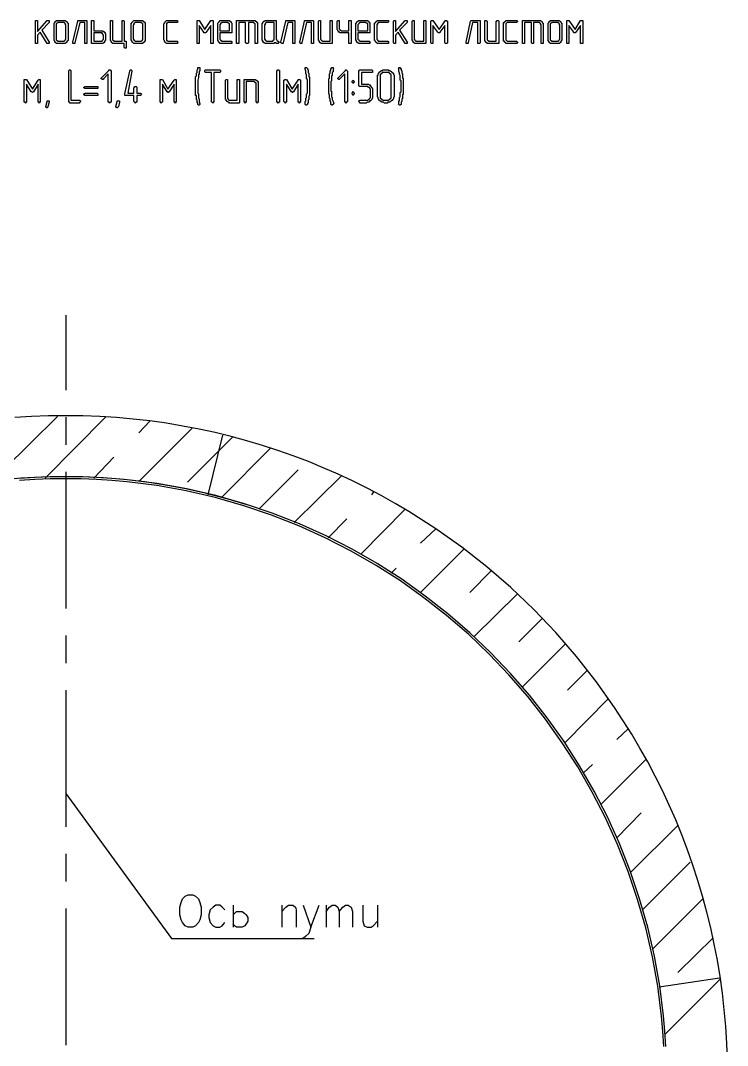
# Model space of a CAD drawing. Header units: millimetres. Extents: x 1 to 1188, y 1 to 840.
# Drawn here: x 910.9 to 975.7, y 267.1 to 361 of the extents above; entities that cross this region are included whole.
import ezdxf

# ---------------------------------------------------------------- set-up
doc = ezdxf.new("R2010")
doc.units = ezdxf.units.MM
doc.layers.add('GEOMETRY', color=7, linetype='Continuous')
doc.layers.add('TEXT_OUTLINE', color=7, linetype='Continuous')

msp = doc.modelspace()

# ---------------------------------------------------------------- linework, layer by layer
at = {"layer": 'GEOMETRY'}
for points in [[(912.883, 360.116), (913.581, 359.035), (913.581, 358.909), (913.391, 358.909), (912.756, 359.926), (912.502, 359.671), (912.502, 358.909), (912.311, 358.909), (912.311, 361.005), (912.502, 361.005), (912.502, 359.989), (913.391, 361.005), (913.581, 361.005), (913.581, 360.814)], [(915.296, 359.29), (915.296, 359.164), (915.232, 359.1), (915.169, 359.035), (915.169, 358.972), (915.106, 358.972), (915.042, 358.909), (914.217, 358.909), (914.217, 358.972), (914.153, 358.972), (914.153, 359.035), (914.09, 359.035), (914.09, 359.1), (914.027, 359.164), (914.027, 360.751), (914.09, 360.814), (914.09, 360.878), (914.153, 360.878), (914.153, 360.941), (914.217, 360.941), (914.217, 361.005), (915.042, 361.005), (915.106, 360.941), (915.169, 360.941), (915.169, 360.878), (915.232, 360.878), (915.232, 360.814), (915.296, 360.751)], [(915.106, 359.29), (915.106, 360.623), (915.042, 360.688), (915.042, 360.751), (914.979, 360.751), (914.979, 360.814), (914.344, 360.814), (914.344, 360.751), (914.28, 360.751), (914.217, 360.688), (914.217, 359.227), (914.28, 359.164), (914.344, 359.164), (914.344, 359.1), (914.979, 359.1), (914.979, 359.164), (915.042, 359.164), (915.042, 359.227)], [(917.01, 358.972), (917.01, 358.909), (916.82, 358.909), (916.82, 360.814), (916.376, 360.814), (915.931, 358.972), (915.931, 358.909), (915.741, 358.909), (915.741, 359.035), (916.185, 360.941), (916.185, 361.005), (917.01, 361.005)], [(917.645, 360.052), (918.471, 360.052), (918.471, 359.989), (918.598, 359.989), (918.598, 359.926), (918.661, 359.926), (918.661, 359.861), (918.726, 359.798), (918.726, 359.164), (918.661, 359.164), (918.661, 359.1), (918.598, 359.035), (918.598, 358.972), (918.534, 358.972), (918.471, 358.909), (917.455, 358.909), (917.455, 361.005), (917.645, 361.005)], [(920.248, 359.1), (920.248, 361.005), (920.377, 361.005), (920.44, 360.941), (920.44, 359.1), (920.63, 359.1), (920.63, 358.465), (920.503, 358.465), (920.44, 358.528), (920.44, 358.909), (919.36, 358.909), (919.36, 358.972), (919.296, 358.972), (919.296, 359.035), (919.233, 359.035), (919.233, 359.1), (919.169, 359.164), (919.169, 361.005), (919.36, 361.005), (919.36, 359.227), (919.423, 359.164), (919.488, 359.164), (919.488, 359.1)], [(922.344, 359.29), (922.344, 359.1), (922.281, 359.1), (922.281, 359.035), (922.218, 359.035), (922.218, 358.972), (922.154, 358.972), (922.154, 358.909), (921.329, 358.909), (921.202, 359.035), (921.139, 359.1), (921.139, 359.164), (921.075, 359.164), (921.075, 360.751), (921.139, 360.751), (921.139, 360.814), (921.329, 361.005), (922.154, 361.005), (922.154, 360.941), (922.218, 360.941), (922.218, 360.878), (922.281, 360.878), (922.281, 360.814), (922.344, 360.814)], [(922.154, 359.29), (922.154, 360.688), (922.091, 360.751), (922.027, 360.751), (922.027, 360.814), (921.456, 360.814), (921.392, 360.751), (921.329, 360.751), (921.329, 360.623), (921.265, 360.623), (921.265, 359.29), (921.329, 359.29), (921.329, 359.164), (921.392, 359.164), (921.456, 359.1), (922.027, 359.1), (922.091, 359.164), (922.091, 359.227), (922.154, 359.227)], [(925.266, 358.909), (924.314, 358.909), (924.25, 358.972), (924.185, 359.035), (924.122, 359.1), (924.122, 359.164), (924.059, 359.227), (924.059, 360.688), (924.122, 360.751), (924.122, 360.814), (924.185, 360.814), (924.185, 360.878), (924.25, 360.941), (924.314, 361.005), (925.329, 361.005), (925.329, 360.941), (925.393, 360.941), (925.329, 360.878), (925.329, 360.814), (924.44, 360.814), (924.377, 360.751), (924.314, 360.751), (924.314, 359.164), (924.377, 359.164), (924.44, 359.1), (925.329, 359.1), (925.329, 359.035), (925.393, 358.972), (925.329, 358.972), (925.329, 358.909)], [(928.568, 358.972), (928.568, 358.909), (928.377, 358.909), (928.377, 360.56), (927.932, 359.926), (927.869, 359.861), (927.742, 359.861), (927.742, 359.926), (927.297, 360.56), (927.297, 358.909), (927.107, 358.909), (927.107, 361.005), (927.297, 361.005), (927.806, 360.179), (928.377, 361.005), (928.568, 361.005)], [(929.203, 359.861), (929.203, 359.29), (929.266, 359.227), (929.266, 359.164), (929.33, 359.164), (929.33, 359.1), (930.219, 359.1), (930.282, 359.035), (930.282, 358.909), (929.203, 358.909), (929.203, 358.972), (929.139, 358.972), (929.139, 359.035), (929.076, 359.035), (929.076, 359.1), (929.013, 359.164), (929.013, 360.751), (929.139, 360.878), (929.139, 360.941), (929.203, 360.941), (929.203, 361.005), (930.092, 361.005), (930.092, 360.941), (930.155, 360.941), (930.155, 360.878), (930.219, 360.878), (930.219, 360.814), (930.282, 360.751), (930.282, 359.861)], [(929.203, 360.052), (930.092, 360.052), (930.092, 360.688), (930.028, 360.751), (929.965, 360.751), (929.965, 360.814), (929.33, 360.814), (929.33, 360.751), (929.266, 360.751), (929.266, 360.688), (929.203, 360.623)], [(931.552, 360.814), (930.917, 360.814), (930.917, 358.909), (930.727, 358.909), (930.727, 361.005), (932.441, 361.005), (932.441, 360.941), (932.505, 360.941), (932.505, 360.878), (932.568, 360.878), (932.568, 360.814), (932.631, 360.814), (932.631, 358.909), (932.441, 358.909), (932.441, 360.688), (932.378, 360.751), (932.314, 360.751), (932.314, 360.814), (931.806, 360.814), (931.806, 358.972), (931.743, 358.909), (931.616, 358.909), (931.616, 358.972), (931.552, 358.972)], [(934.536, 359.1), (934.601, 359.035), (934.601, 358.972), (934.536, 358.909), (934.346, 358.909), (934.346, 358.972), (934.282, 358.972), (934.282, 359.035), (934.219, 358.972), (934.156, 358.972), (934.156, 358.909), (933.33, 358.909), (933.267, 358.972), (933.203, 358.972), (933.203, 359.035), (933.14, 359.1), (933.14, 359.164), (933.077, 359.164), (933.077, 360.751), (933.14, 360.751), (933.14, 360.814), (933.203, 360.878), (933.203, 360.941), (933.267, 360.941), (933.33, 361.005), (934.346, 361.005), (934.346, 359.29), (934.409, 359.227), (934.409, 359.164), (934.473, 359.1)], [(934.156, 359.29), (934.156, 360.814), (933.394, 360.814), (933.394, 360.751), (933.33, 360.751), (933.33, 360.623), (933.267, 360.623), (933.267, 359.29), (933.33, 359.29), (933.33, 359.164), (933.394, 359.164), (933.457, 359.1), (934.029, 359.1), (934.029, 359.164), (934.092, 359.164), (934.092, 359.227), (934.156, 359.227)], [(936.06, 358.972), (936.06, 358.909), (935.87, 358.909), (935.87, 360.814), (935.426, 360.814), (934.981, 358.972), (934.981, 358.909), (934.854, 358.909), (934.791, 358.972), (934.791, 359.035), (935.235, 360.941), (935.235, 361.005), (936.06, 361.005)], [(937.776, 358.972), (937.776, 358.909), (937.584, 358.909), (937.584, 360.814), (937.14, 360.814), (936.695, 358.972), (936.695, 358.909), (936.569, 358.909), (936.505, 358.972), (936.505, 359.035), (936.95, 360.941), (936.95, 361.005), (937.776, 361.005)], [(939.49, 358.972), (939.49, 358.909), (938.473, 358.909), (938.41, 358.972), (938.346, 358.972), (938.346, 359.035), (938.283, 359.1), (938.283, 359.164), (938.219, 359.164), (938.219, 360.941), (938.283, 361.005), (938.41, 361.005), (938.41, 359.29), (938.473, 359.227), (938.473, 359.164), (938.538, 359.164), (938.601, 359.1), (939.298, 359.1), (939.298, 361.005), (939.49, 361.005)], [(941.014, 360.052), (941.014, 361.005), (941.204, 361.005), (941.204, 358.909), (941.014, 358.909), (941.014, 359.861), (940.189, 359.861), (940.189, 359.926), (940.06, 359.926), (940.06, 359.989), (939.997, 360.052), (939.997, 360.116), (939.934, 360.179), (939.934, 360.941), (939.997, 361.005), (940.125, 361.005), (940.125, 360.243), (940.189, 360.179), (940.189, 360.116), (940.252, 360.116), (940.315, 360.052)], [(941.839, 359.861), (941.839, 359.29), (941.903, 359.227), (941.903, 359.164), (941.966, 359.164), (941.966, 359.1), (942.855, 359.1), (942.919, 359.035), (942.919, 358.909), (941.903, 358.909), (941.839, 358.972), (941.776, 358.972), (941.776, 359.035), (941.713, 359.1), (941.713, 359.164), (941.648, 359.164), (941.648, 360.751), (941.713, 360.751), (941.713, 360.814), (941.776, 360.878), (941.776, 360.941), (941.839, 360.941), (941.903, 361.005), (942.728, 361.005), (942.728, 360.941), (942.792, 360.941), (942.792, 360.878), (942.855, 360.878), (942.855, 360.814), (942.919, 360.814), (942.919, 359.861)], [(941.839, 360.052), (942.728, 360.052), (942.728, 360.688), (942.665, 360.751), (942.602, 360.751), (942.602, 360.814), (941.966, 360.814), (941.966, 360.751), (941.903, 360.751), (941.903, 360.688), (941.839, 360.623)], [(944.569, 358.909), (943.617, 358.909), (943.554, 358.972), (943.49, 358.972), (943.49, 359.035), (943.427, 359.1), (943.427, 359.164), (943.364, 359.164), (943.364, 360.751), (943.427, 360.751), (943.427, 360.814), (943.49, 360.878), (943.49, 360.941), (943.554, 360.941), (943.617, 361.005), (944.633, 361.005), (944.633, 360.878), (944.569, 360.814), (943.681, 360.814), (943.681, 360.751), (943.617, 360.751), (943.617, 360.688), (943.554, 360.623), (943.554, 359.29), (943.617, 359.227), (943.617, 359.164), (943.681, 359.164), (943.681, 359.1), (944.569, 359.1), (944.633, 359.035), (944.633, 358.909)], [(945.648, 360.116), (946.347, 359.035), (946.347, 358.909), (946.157, 358.909), (945.522, 359.926), (945.268, 359.671), (945.268, 358.909), (945.141, 358.909), (945.078, 358.972), (945.078, 360.941), (945.141, 361.005), (945.268, 361.005), (945.268, 359.989), (946.157, 361.005), (946.347, 361.005), (946.347, 360.814)], [(948.063, 358.972), (948.063, 358.909), (947.046, 358.909), (946.982, 358.972), (946.919, 358.972), (946.919, 359.035), (946.856, 359.1), (946.856, 359.164), (946.792, 359.164), (946.792, 360.941), (946.856, 361.005), (946.982, 361.005), (946.982, 359.29), (947.046, 359.227), (947.046, 359.164), (947.109, 359.164), (947.109, 359.1), (947.871, 359.1), (947.871, 361.005), (948.063, 361.005)], [(950.031, 358.972), (949.967, 358.909), (949.84, 358.909), (949.777, 358.972), (949.777, 360.56), (949.332, 359.926), (949.332, 359.861), (949.205, 359.861), (949.142, 359.926), (948.697, 360.56), (948.697, 358.909), (948.57, 358.909), (948.506, 358.972), (948.506, 360.941), (948.57, 361.005), (948.697, 361.005), (949.269, 360.179), (949.84, 361.005), (949.967, 361.005), (949.967, 360.941), (950.031, 360.941)], [(953.015, 358.972), (952.952, 358.909), (952.825, 358.909), (952.825, 360.814), (952.317, 360.814), (951.935, 358.972), (951.935, 358.909), (951.745, 358.909), (951.745, 359.035), (952.127, 360.941), (952.19, 361.005), (953.015, 361.005)], [(954.73, 358.972), (954.73, 358.909), (953.651, 358.909), (953.651, 358.972), (953.586, 358.972), (953.586, 359.035), (953.523, 359.035), (953.523, 359.1), (953.459, 359.1), (953.459, 361.005), (953.586, 361.005), (953.651, 360.941), (953.651, 359.227), (953.714, 359.164), (953.777, 359.164), (953.777, 359.1), (954.476, 359.1), (954.476, 360.941), (954.539, 360.941), (954.539, 361.005), (954.666, 361.005), (954.73, 360.941)], [(956.317, 358.909), (955.365, 358.909), (955.365, 358.972), (955.302, 358.972), (955.302, 359.035), (955.238, 359.035), (955.238, 359.1), (955.173, 359.1), (955.173, 360.814), (955.238, 360.814), (955.238, 360.878), (955.302, 360.878), (955.302, 360.941), (955.365, 360.941), (955.365, 361.005), (956.381, 361.005), (956.444, 360.941), (956.444, 360.878), (956.381, 360.878), (956.381, 360.814), (955.492, 360.814), (955.365, 360.688), (955.365, 359.227), (955.492, 359.1), (956.381, 359.1), (956.381, 359.035), (956.444, 359.035), (956.444, 358.972), (956.381, 358.909)], [(957.714, 360.814), (957.079, 360.814), (957.079, 358.909), (956.889, 358.909), (956.889, 361.005), (958.54, 361.005), (958.603, 360.941), (958.667, 360.941), (958.667, 360.878), (958.73, 360.814), (958.73, 360.751), (958.794, 360.751), (958.794, 358.909), (958.603, 358.909), (958.603, 360.623), (958.54, 360.688), (958.54, 360.751), (958.477, 360.751), (958.477, 360.814), (957.905, 360.814), (957.905, 358.909), (957.778, 358.909), (957.714, 358.972)], [(960.508, 359.29), (960.508, 359.164), (960.444, 359.164), (960.444, 359.1), (960.381, 359.035), (960.381, 358.972), (960.318, 358.972), (960.254, 358.909), (959.429, 358.909), (959.429, 358.972), (959.365, 358.972), (959.365, 359.035), (959.302, 359.035), (959.302, 359.1), (959.239, 359.1), (959.239, 360.751), (959.302, 360.814), (959.302, 360.878), (959.365, 360.878), (959.365, 360.941), (959.429, 360.941), (959.429, 361.005), (960.254, 361.005), (960.318, 360.941), (960.381, 360.941), (960.381, 360.878), (960.444, 360.814), (960.444, 360.751), (960.508, 360.751)], [(960.318, 359.29), (960.318, 360.623), (960.254, 360.688), (960.254, 360.751), (960.191, 360.751), (960.191, 360.814), (959.556, 360.814), (959.556, 360.751), (959.492, 360.751), (959.429, 360.688), (959.429, 359.227), (959.492, 359.164), (959.556, 359.164), (959.556, 359.1), (960.191, 359.1), (960.191, 359.164), (960.254, 359.164), (960.254, 359.227)], [(962.414, 358.972), (962.414, 358.909), (962.222, 358.909), (962.222, 360.56), (961.778, 359.926), (961.715, 359.861), (961.588, 359.861), (961.588, 359.926), (961.143, 360.56), (961.143, 358.909), (960.953, 358.909), (960.953, 361.005), (961.143, 361.005), (961.715, 360.179), (962.222, 361.005), (962.414, 361.005)], [(917.645, 359.861), (917.645, 359.1), (918.407, 359.1), (918.407, 359.164), (918.471, 359.164), (918.471, 359.227), (918.534, 359.29), (918.534, 359.671), (918.471, 359.734), (918.471, 359.798), (918.407, 359.798), (918.407, 359.861)], [(916.313, 353.448), (915.486, 353.448), (915.423, 353.511), (915.359, 353.511), (915.359, 356.432), (915.423, 356.496), (915.486, 356.496), (915.551, 356.432), (915.551, 353.702), (916.376, 353.702), (916.376, 353.639), (916.439, 353.639), (916.439, 353.576), (916.376, 353.511)], [(919.233, 353.576), (919.233, 353.511), (919.169, 353.511), (919.106, 353.448), (919.106, 353.511), (918.979, 353.511), (918.979, 356.115), (918.534, 355.67), (918.534, 355.607), (918.407, 355.607), (918.407, 355.67), (918.344, 355.67), (918.344, 355.734), (919.043, 356.432), (919.043, 356.496), (919.169, 356.496), (919.169, 356.432), (919.233, 356.432)], [(921.582, 354.338), (921.964, 354.338), (921.964, 354.273), (922.027, 354.21), (921.964, 354.21), (921.964, 354.146), (921.582, 354.146), (921.582, 353.511), (921.519, 353.511), (921.456, 353.448), (921.456, 353.511), (921.392, 353.511), (921.329, 353.576), (921.329, 354.146), (920.503, 354.146), (920.503, 354.273), (920.947, 356.369), (920.947, 356.432), (921.01, 356.496), (921.075, 356.496), (921.139, 356.432), (921.139, 356.369), (920.757, 354.338), (921.329, 354.338), (921.329, 354.845), (921.392, 354.908), (921.392, 354.972), (921.519, 354.972), (921.582, 354.908)], [(927.36, 353.384), (927.36, 353.321), (927.297, 353.257), (927.234, 353.257), (927.17, 353.321), (927.17, 353.448), (927.107, 353.511), (927.107, 353.702), (927.044, 353.766), (927.044, 354.146), (926.98, 354.146), (926.98, 355.86), (927.044, 355.925), (927.044, 356.179), (927.107, 356.242), (927.107, 356.496), (927.17, 356.559), (927.17, 356.686), (927.36, 356.686), (927.36, 356.369), (927.297, 356.369), (927.297, 356.052), (927.234, 356.052), (927.234, 355.797), (927.17, 355.544), (927.17, 354.338), (927.234, 354.273), (927.234, 353.893), (927.297, 353.829), (927.297, 353.576)], [(928.441, 356.242), (927.869, 356.242), (927.806, 356.306), (927.806, 356.432), (927.869, 356.496), (929.203, 356.496), (929.266, 356.432), (929.266, 356.306), (929.203, 356.242), (928.631, 356.242), (928.631, 353.511), (928.568, 353.511), (928.568, 353.448), (928.504, 353.511), (928.441, 353.511)], [(934.664, 353.576), (934.664, 353.511), (934.601, 353.511), (934.536, 353.448), (934.473, 353.511), (934.409, 353.511), (934.409, 356.432), (934.473, 356.432), (934.473, 356.496), (934.601, 356.496), (934.601, 356.432), (934.664, 356.432)], [(937.204, 353.321), (937.14, 353.257), (937.077, 353.257), (937.014, 353.321), (937.014, 353.576), (937.077, 353.639), (937.077, 353.893), (937.14, 353.956), (937.14, 354.21), (937.204, 354.401), (937.204, 355.607), (937.14, 355.67), (937.14, 356.052), (937.077, 356.115), (937.077, 356.369), (937.014, 356.559), (937.014, 356.686), (937.14, 356.686), (937.204, 356.623), (937.204, 356.559), (937.267, 356.496), (937.267, 356.242), (937.331, 356.179), (937.331, 355.86), (937.394, 355.86), (937.394, 354.146), (937.331, 354.083), (937.331, 353.766), (937.267, 353.702), (937.267, 353.448), (937.204, 353.448)], [(939.617, 353.384), (939.49, 353.257), (939.427, 353.257), (939.427, 353.321), (939.363, 353.321), (939.363, 353.576), (939.298, 353.576), (939.298, 353.829), (939.235, 353.893), (939.235, 354.146), (939.172, 354.338), (939.172, 355.67), (939.235, 355.734), (939.235, 356.115), (939.298, 356.179), (939.298, 356.432), (939.363, 356.432), (939.363, 356.623), (939.427, 356.623), (939.427, 356.686), (939.553, 356.686), (939.553, 356.623), (939.617, 356.559), (939.553, 356.496), (939.553, 356.306), (939.49, 356.242), (939.49, 355.925), (939.427, 355.925), (939.427, 355.48), (939.363, 355.417), (939.363, 354.528), (939.427, 354.528), (939.427, 354.019), (939.49, 353.956), (939.49, 353.766), (939.553, 353.576)], [(940.886, 353.576), (940.823, 353.511), (940.759, 353.511), (940.759, 353.448), (940.696, 353.511), (940.632, 353.511), (940.632, 356.115), (940.189, 355.67), (940.125, 355.607), (940.06, 355.607), (940.06, 355.67), (939.997, 355.67), (939.997, 355.734), (940.696, 356.432), (940.696, 356.496), (940.759, 356.496), (940.886, 356.369)], [(943.172, 354.146), (943.172, 353.893), (943.109, 353.829), (943.109, 353.766), (942.982, 353.639), (942.919, 353.639), (942.919, 353.576), (942.855, 353.576), (942.855, 353.511), (942.665, 353.511), (942.602, 353.448), (942.03, 353.448), (941.966, 353.511), (941.903, 353.576), (941.903, 353.639), (941.966, 353.639), (941.966, 353.702), (942.728, 353.702), (942.792, 353.766), (942.855, 353.766), (942.855, 353.829), (942.919, 353.829), (942.919, 353.893), (942.982, 353.956), (942.982, 354.718), (942.919, 354.781), (942.919, 354.845), (942.855, 354.845), (942.855, 354.908), (942.728, 354.908), (942.728, 354.972), (941.966, 354.972), (941.903, 355.035), (941.903, 356.432), (941.966, 356.432), (941.966, 356.496), (943.109, 356.496), (943.172, 356.432), (943.172, 356.242), (942.156, 356.242), (942.156, 355.163), (942.792, 355.163), (942.855, 355.098), (942.919, 355.098), (942.982, 355.035), (942.982, 354.972), (943.045, 354.972), (943.045, 354.908), (943.109, 354.908), (943.109, 354.845), (943.172, 354.781)], [(945.141, 354.146), (945.141, 354.019), (945.078, 353.956), (945.078, 353.829), (945.014, 353.766), (945.014, 353.702), (944.951, 353.702), (944.951, 353.639), (944.888, 353.639), (944.823, 353.576), (944.76, 353.511), (944.569, 353.511), (944.506, 353.448), (944.252, 353.448), (944.189, 353.511), (943.998, 353.511), (943.998, 353.576), (943.934, 353.576), (943.871, 353.639), (943.807, 353.639), (943.807, 353.702), (943.744, 353.702), (943.744, 353.766), (943.681, 353.829), (943.681, 353.956), (943.617, 354.019), (943.617, 355.989), (943.681, 355.989), (943.681, 356.115), (943.744, 356.179), (943.744, 356.242), (943.807, 356.242), (943.807, 356.306), (943.871, 356.306), (943.871, 356.369), (943.934, 356.369), (943.998, 356.432), (944.126, 356.432), (944.126, 356.496), (944.633, 356.496), (944.633, 356.432), (944.76, 356.432), (944.823, 356.369), (944.888, 356.369), (944.888, 356.306), (944.951, 356.306), (944.951, 356.242), (945.014, 356.242), (945.014, 356.179), (945.078, 356.179), (945.078, 356.052), (945.141, 355.989)], [(944.888, 354.146), (944.888, 356.052), (944.823, 356.052), (944.823, 356.115), (944.76, 356.115), (944.76, 356.179), (944.696, 356.179), (944.696, 356.242), (944.061, 356.242), (944.061, 356.179), (943.998, 356.179), (943.998, 356.115), (943.934, 356.115), (943.934, 356.052), (943.871, 356.052), (943.871, 353.893), (943.934, 353.893), (943.934, 353.829), (943.998, 353.829), (943.998, 353.766), (944.061, 353.766), (944.126, 353.702), (944.633, 353.702), (944.696, 353.766), (944.76, 353.766), (944.76, 353.829), (944.823, 353.829), (944.823, 353.893), (944.888, 353.893)], [(945.777, 353.321), (945.713, 353.257), (945.648, 353.257), (945.522, 353.384), (945.585, 353.384), (945.585, 353.639), (945.648, 353.639), (945.648, 353.956), (945.713, 354.019), (945.713, 354.401), (945.777, 354.464), (945.777, 355.48), (945.713, 355.544), (945.713, 355.989), (945.648, 356.052), (945.648, 356.179), (945.585, 356.369), (945.585, 356.559), (945.522, 356.559), (945.585, 356.623), (945.585, 356.686), (945.713, 356.686), (945.713, 356.623), (945.777, 356.623), (945.777, 356.432), (945.84, 356.432), (945.84, 356.179), (945.903, 356.115), (945.903, 355.734), (945.967, 355.734), (945.967, 354.273), (945.903, 354.21), (945.903, 353.829), (945.84, 353.829), (945.84, 353.576), (945.777, 353.511)], [(912.756, 353.576), (912.756, 353.511), (912.693, 353.511), (912.693, 353.448), (912.629, 353.511), (912.566, 353.511), (912.566, 355.163), (912.121, 354.464), (912.057, 354.401), (911.994, 354.464), (911.931, 354.464), (911.485, 355.163), (911.485, 353.511), (911.422, 353.511), (911.422, 353.448), (911.359, 353.511), (911.295, 353.511), (911.295, 355.607), (911.485, 355.607), (912.057, 354.718), (912.566, 355.544), (912.629, 355.607), (912.756, 355.607)], [(917.964, 354.781), (916.82, 354.781), (916.756, 354.845), (916.756, 354.908), (916.82, 354.908), (916.82, 354.972), (918.027, 354.972), (918.027, 354.781)], [(925.202, 353.576), (925.202, 353.511), (925.139, 353.511), (925.139, 353.448), (925.076, 353.511), (925.011, 353.511), (925.011, 355.163), (924.567, 354.464), (924.504, 354.464), (924.504, 354.401), (924.44, 354.401), (924.44, 354.464), (924.377, 354.464), (923.932, 355.163), (923.932, 353.511), (923.869, 353.511), (923.805, 353.448), (923.805, 353.511), (923.742, 353.511), (923.742, 355.607), (923.932, 355.607), (924.44, 354.718), (925.011, 355.544), (925.076, 355.607), (925.202, 355.607)], [(930.981, 353.576), (930.981, 353.511), (930.917, 353.448), (930.092, 353.448), (930.028, 353.511), (929.965, 353.511), (929.902, 353.576), (929.838, 353.576), (929.838, 353.639), (929.773, 353.639), (929.773, 353.766), (929.71, 353.766), (929.71, 355.544), (929.773, 355.607), (929.902, 355.607), (929.902, 353.893), (929.965, 353.829), (929.965, 353.766), (930.028, 353.702), (930.79, 353.702), (930.79, 355.607), (930.981, 355.607)], [(932.695, 353.576), (932.695, 353.511), (932.631, 353.511), (932.631, 353.448), (932.568, 353.511), (932.505, 353.511), (932.505, 355.29), (932.441, 355.29), (932.441, 355.353), (932.378, 355.353), (932.378, 355.417), (931.616, 355.417), (931.616, 353.511), (931.552, 353.511), (931.552, 353.448), (931.489, 353.511), (931.426, 353.511), (931.426, 355.607), (932.441, 355.607), (932.505, 355.544), (932.568, 355.544), (932.568, 355.48), (932.631, 355.48), (932.631, 355.417), (932.695, 355.417)], [(936.569, 353.576), (936.569, 353.511), (936.505, 353.511), (936.442, 353.448), (936.442, 353.511), (936.378, 353.511), (936.378, 355.163), (935.933, 354.464), (935.87, 354.464), (935.87, 354.401), (935.806, 354.401), (935.806, 354.464), (935.743, 354.464), (935.298, 355.163), (935.298, 353.511), (935.235, 353.511), (935.171, 353.448), (935.171, 353.511), (935.108, 353.511), (935.044, 353.576), (935.044, 355.544), (935.108, 355.544), (935.108, 355.607), (935.298, 355.607), (935.806, 354.718), (936.378, 355.544), (936.378, 355.607), (936.505, 355.607), (936.569, 355.544)], [(941.394, 355.544), (941.268, 355.417), (941.268, 355.353), (941.331, 355.353), (941.331, 355.29), (941.458, 355.29), (941.458, 355.353), (941.521, 355.353), (941.521, 355.417), (941.458, 355.417), (941.458, 355.48), (941.394, 355.48)], [(917.964, 354.146), (916.82, 354.146), (916.756, 354.21), (916.756, 354.273), (916.82, 354.273), (916.82, 354.338), (917.964, 354.338), (918.027, 354.273), (918.027, 354.146)], [(941.394, 354.464), (941.331, 354.464), (941.331, 354.401), (941.268, 354.338), (941.268, 354.273), (941.331, 354.273), (941.331, 354.21), (941.458, 354.21), (941.458, 354.273), (941.521, 354.273), (941.521, 354.338)], [(913.455, 353.131), (913.455, 353.067), (913.391, 353.004), (913.328, 353.004), (913.328, 353.067), (913.264, 353.067), (913.264, 353.131), (913.391, 353.576), (913.391, 353.639), (913.581, 353.639), (913.581, 353.511)], [(919.931, 353.131), (919.805, 353.004), (919.741, 353.004), (919.741, 353.067), (919.678, 353.067), (919.678, 353.131), (919.805, 353.576), (919.805, 353.639), (919.995, 353.639), (919.995, 353.511)], [(926.281, 280.931), (926.727, 280.931), (926.98, 280.804), (927.234, 280.551), (927.36, 280.232), (927.489, 279.789), (927.489, 279.09), (927.36, 278.645), (927.234, 278.391), (926.98, 278.073), (926.727, 277.946), (926.281, 277.946), (926.028, 278.073), (925.773, 278.391), (925.646, 278.645), (925.519, 279.09), (925.519, 279.789), (925.646, 280.232), (925.773, 280.551), (926.028, 280.804)]]:
    msp.add_lwpolyline(points, close=True, dxfattribs=at)
for points in [[(915.106, 334.017), (915.106, 327.159)], [(909.391, 319.856), (914.344, 324.746)], [(913.201, 319.094), (918.726, 324.682)], [(915.106, 324.682), (915.106, 322.143)], [(921.773, 323.222), (922.789, 324.302)], [(921.773, 318.777), (926.663, 323.667)], [(928.123, 317.57), (929.456, 323.031)], [(926.218, 318.714), (930.345, 322.841)], [(929.33, 317.317), (933.839, 321.826)], [(917.645, 319.094), (919.488, 321)], [(915.106, 319.666), (915.106, 307.156)], [(932.758, 316.238), (936.378, 319.856)], [(935.997, 315.031), (940.315, 319.285)], [(943.109, 317.57), (943.3, 317.825)], [(942.093, 312.109), (946.157, 316.238)], [(939.108, 313.633), (940.823, 315.348)], [(947.554, 313.126), (948.952, 314.459)], [(947.554, 308.617), (951.555, 312.618)], [(944.888, 310.395), (945.331, 310.84)], [(952.063, 308.617), (954.031, 310.585)], [(952.444, 304.553), (956.444, 308.49)], [(956.571, 304.108), (958.73, 306.268)], [(915.106, 304.68), (915.106, 302.14)], [(956.889, 299.981), (960.826, 303.918)], [(961.016, 299.664), (962.857, 301.505)], [(915.106, 299.664), (915.106, 287.154)], [(960.763, 294.838), (964.763, 298.902)], [(965.525, 295.155), (966.604, 296.171)], [(964.064, 289.185), (968.255, 293.377)], [(962.477, 292.107), (963.302, 292.869)], [(915.106, 290.202), (924.757, 276.931), (937.839, 276.931)], [(965.525, 286.139), (967.747, 288.423)], [(966.794, 282.964), (971.113, 287.281)], [(915.106, 284.678), (915.106, 282.138)], [(967.938, 279.597), (972.256, 283.916)], [(929.647, 279.534), (929.393, 279.789), (929.203, 279.979), (928.821, 279.979), (928.568, 279.789), (928.314, 279.534), (928.186, 279.09), (928.186, 278.835), (928.314, 278.391), (928.568, 278.073), (928.821, 277.946), (929.203, 277.946), (929.393, 278.073), (929.647, 278.391)], [(930.409, 279.979), (930.409, 277.946)], [(934.854, 279.979), (934.854, 277.946)], [(934.854, 279.407), (935.235, 279.789), (935.489, 279.979), (935.87, 279.979), (936.123, 279.789), (936.188, 279.534), (936.188, 277.946)], [(936.822, 279.979), (937.521, 277.946), (938.283, 279.979)], [(938.918, 279.979), (938.918, 277.946)], [(938.918, 279.407), (939.235, 279.789), (939.49, 279.979), (939.744, 279.979), (939.997, 279.789), (940.125, 279.407), (940.125, 277.946)], [(940.125, 279.407), (940.442, 279.789), (940.696, 279.979), (940.951, 279.979), (941.204, 279.789), (941.331, 279.407), (941.331, 277.946)], [(942.283, 279.979), (942.283, 278.518), (942.41, 278.073), (942.665, 277.946), (943.045, 277.946), (943.235, 278.073), (943.617, 278.518)], [(943.617, 279.979), (943.617, 277.946)], [(968.827, 275.978), (973.463, 280.614)], [(915.106, 279.66), (915.106, 267.152)], [(930.409, 279.09), (930.535, 279.217), (930.727, 279.407), (931.234, 279.407), (931.489, 279.217), (931.616, 279.09), (931.743, 278.835), (931.743, 278.518), (931.616, 278.264), (931.489, 278.073), (931.234, 277.946), (930.727, 277.946), (930.535, 278.073), (930.409, 278.264)], [(937.521, 277.946), (937.331, 277.376), (937.077, 277.121), (936.822, 276.931), (936.695, 276.931)], [(971.113, 273.819), (974.352, 276.994)], [(969.398, 272.485), (974.922, 273.31)], [(969.969, 268.168), (975.05, 273.247)]]:
    msp.add_lwpolyline(points, dxfattribs=at)
at = {"layer": 'TEXT_OUTLINE'}
for points in [[(915.074, 324.809), (913.509, 324.789), (911.955, 324.73), (910.411, 324.632)], [(975.664, 265.763), (975.605, 267.318), (975.507, 268.862), (975.371, 270.396), (975.197, 271.918), (974.986, 273.429), (974.737, 274.928), (974.453, 276.414), (974.132, 277.887), (973.776, 279.346), (973.385, 280.792), (972.959, 282.222), (972.5, 283.638), (972.006, 285.039), (971.48, 286.423), (970.921, 287.791), (970.33, 289.142), (969.707, 290.476), (969.053, 291.792), (968.369, 293.089), (967.654, 294.368), (966.909, 295.627), (965.333, 298.087), (963.643, 300.463), (961.844, 302.753), (959.939, 304.952), (957.932, 307.057), (955.827, 309.064), (953.628, 310.969), (951.338, 312.768), (948.962, 314.458), (946.502, 316.034), (945.243, 316.779), (943.964, 317.494), (942.667, 318.178), (941.351, 318.832), (940.017, 319.455), (938.666, 320.046), (937.298, 320.605), (935.914, 321.131), (934.513, 321.625), (933.097, 322.084), (931.667, 322.51), (930.221, 322.901), (928.762, 323.257), (927.289, 323.578), (925.803, 323.862), (924.304, 324.111), (922.793, 324.322), (921.271, 324.496), (919.737, 324.632), (918.193, 324.73), (916.638, 324.789), (915.074, 324.809)], [(931.707, 316.641), (929.845, 317.197), (927.974, 317.685), (926.095, 318.105), (924.21, 318.457), (922.321, 318.743), (920.429, 318.962), (918.537, 319.114), (916.645, 319.201), (914.755, 319.222), (912.87, 319.179), (910.99, 319.07), (909.117, 318.898)], [(915.074, 319.221), (913.654, 319.203), (912.242, 319.15), (910.84, 319.061)], [(970.025, 267.03), (969.936, 268.432), (969.812, 269.825), (969.462, 272.578), (968.978, 275.288), (968.364, 277.95), (967.623, 280.561), (966.757, 283.118), (965.772, 285.616), (964.67, 288.054), (963.455, 290.426), (962.131, 292.73), (960.699, 294.963), (959.165, 297.12), (957.532, 299.198), (955.803, 301.195), (953.981, 303.106), (952.07, 304.928), (950.073, 306.657), (947.995, 308.29), (945.838, 309.824), (943.605, 311.256), (941.301, 312.58), (938.929, 313.795), (936.491, 314.897), (933.993, 315.882), (931.436, 316.748), (928.825, 317.489), (926.163, 318.103), (923.453, 318.587), (920.7, 318.937), (919.307, 319.061), (917.905, 319.15), (916.494, 319.203), (915.074, 319.221)], [(915.074, 319.031), (913.659, 319.013), (912.252, 318.96), (910.855, 318.871)], [(969.835, 267.02), (969.746, 268.418), (969.623, 269.805), (969.274, 272.549), (968.792, 275.249), (968.18, 277.902), (967.441, 280.504), (966.579, 283.052), (965.597, 285.542), (964.499, 287.971), (963.288, 290.335), (961.968, 292.631), (960.541, 294.856), (959.013, 297.006), (957.385, 299.077), (955.661, 301.067), (953.846, 302.971), (951.942, 304.786), (949.952, 306.51), (947.881, 308.138), (945.731, 309.666), (943.506, 311.093), (941.21, 312.413), (938.846, 313.624), (936.417, 314.722), (933.927, 315.704), (931.379, 316.566), (928.777, 317.305), (926.124, 317.917), (923.424, 318.399), (920.68, 318.748), (919.293, 318.871), (917.895, 318.96), (916.489, 319.013), (915.074, 319.031)]]:
    msp.add_lwpolyline(points, dxfattribs=at)

doc.saveas('drawing.dxf')
